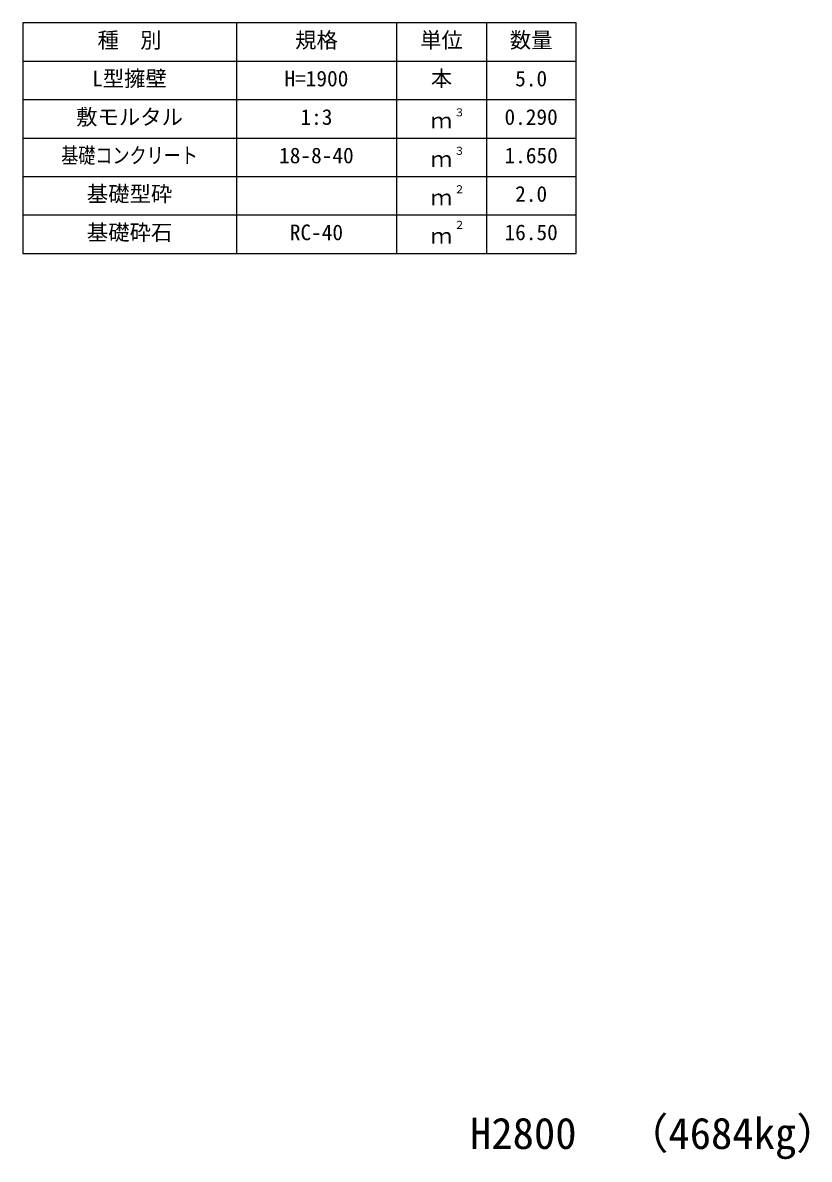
# Model space of a CAD drawing. Units: millimetres, scale not verified. Extents: x -67200 to 67200, y -23760 to 23760.
# Drawn here: x 21808 to 25489, y 33 to 5353 of the extents above; entities that cross this region are included whole.
import ezdxf
from ezdxf.enums import TextEntityAlignment as Align

# ---------------------------------------------------------------- set-up
doc = ezdxf.new("R2010")
doc.units = ezdxf.units.MM
doc.header["$LTSCALE"] = 80
for name, color, linetype, lineweight in [('0-4_HYO', 3, 'Continuous', 25), ('0-5_HYO2', 4, 'Continuous', 25), ('0-8_TXT', 7, 'Continuous', 25)]:
    doc.layers.add(name, color=color, linetype=linetype, lineweight=lineweight)
doc.styles.add('ＭＳ ゴシック', font='')
doc.styles.get('ＭＳ ゴシック').set_extended_font_data('MS Gothic')

msp = doc.modelspace()

# ---------------------------------------------------------------- linework, layer by layer
at = {"layer": '0-4_HYO'}
for p, q in [((22807.77, 5353.35), (22807.77, 4273.35)), ((23557.77, 5353.35), (23557.77, 4273.35)), ((23977.77, 5353.35), (23977.77, 4273.35)), ((21807.77, 5173.35), (24397.77, 5173.35))]:
    msp.add_line(p, q, dxfattribs=at)
msp.add_lwpolyline([(21807.77, 4273.35), (24397.77, 4273.35), (24397.77, 5353.35), (21807.77, 5353.35)], close=True, dxfattribs=at)
at = {"layer": '0-5_HYO2'}
for p, q in [((21807.77, 4993.35), (24397.77, 4993.35)), ((21807.77, 4813.35), (24397.77, 4813.35)), ((21807.77, 4633.35), (24397.77, 4633.35)), ((21807.77, 4453.35), (24397.77, 4453.35))]:
    msp.add_line(p, q, dxfattribs=at)

# ---------------------------------------------------------------- texts
at = {"layer": '0-8_TXT', "style": 'ＭＳ ゴシック'}
for s, height, p in [('種\u3000別', 73.31, (22157.77, 5213.35)), ('規格', 73.31, (23082.77, 5213.35)), ('単位', 73.31, (23667.77, 5213.35)), ('数量', 73.31, (24087.77, 5213.35)), ('L型擁壁', 73.31, (22132.77, 5033.35)), ('H=1900', 73.31, (23032.77, 5033.35)), ('本', 73.31, (23717.77, 5033.35)), ('5.0', 73.31, (24112.77, 5033.35)), ('敷モルタル', 73.31, (22057.77, 4853.35)), ('３', 36.66, (23827, 4903.96)), ('1:3', 73.31, (23107.77, 4853.35)), ('ｍ', 73.31, (23717.77, 4836.68)), ('0.290', 73.31, (24062.77, 4853.35)), ('18-8-40', 73.31, (23007.77, 4673.35)), ('３', 36.66, (23827, 4723.96)), ('1.650', 73.31, (24062.77, 4673.35)), ('ｍ', 73.31, (23717.77, 4656.68)), ('基礎型砕', 73.31, (22107.77, 4493.35)), ('２', 36.66, (23827, 4543.96)), ('2.0', 73.31, (24112.77, 4493.35)), ('ｍ', 73.31, (23717.77, 4476.68)), ('基礎砕石', 73.31, (22107.77, 4313.35)), ('２', 36.66, (23827, 4377.3)), ('RC-40', 73.31, (23057.77, 4313.35)), ('ｍ', 73.31, (23717.77, 4296.68)), ('16.50', 73.31, (24062.77, 4313.35)), ('H2800', 146.6, (23901.39, 36.92)), ('（4684kg）', 146.6, (24630, 36.92))]:
    msp.add_text(s, height=height, dxfattribs=at).set_placement(p, align=Align.BOTTOM_LEFT)
at = {"layer": '0-8_TXT', "style": 'ＭＳ ゴシック', "width": 0.8}
msp.add_text('基礎コンクリート', height=73.31, dxfattribs=at).set_placement((21987.77, 4673.35), align=Align.BOTTOM_LEFT)

doc.saveas('drawing.dxf')
